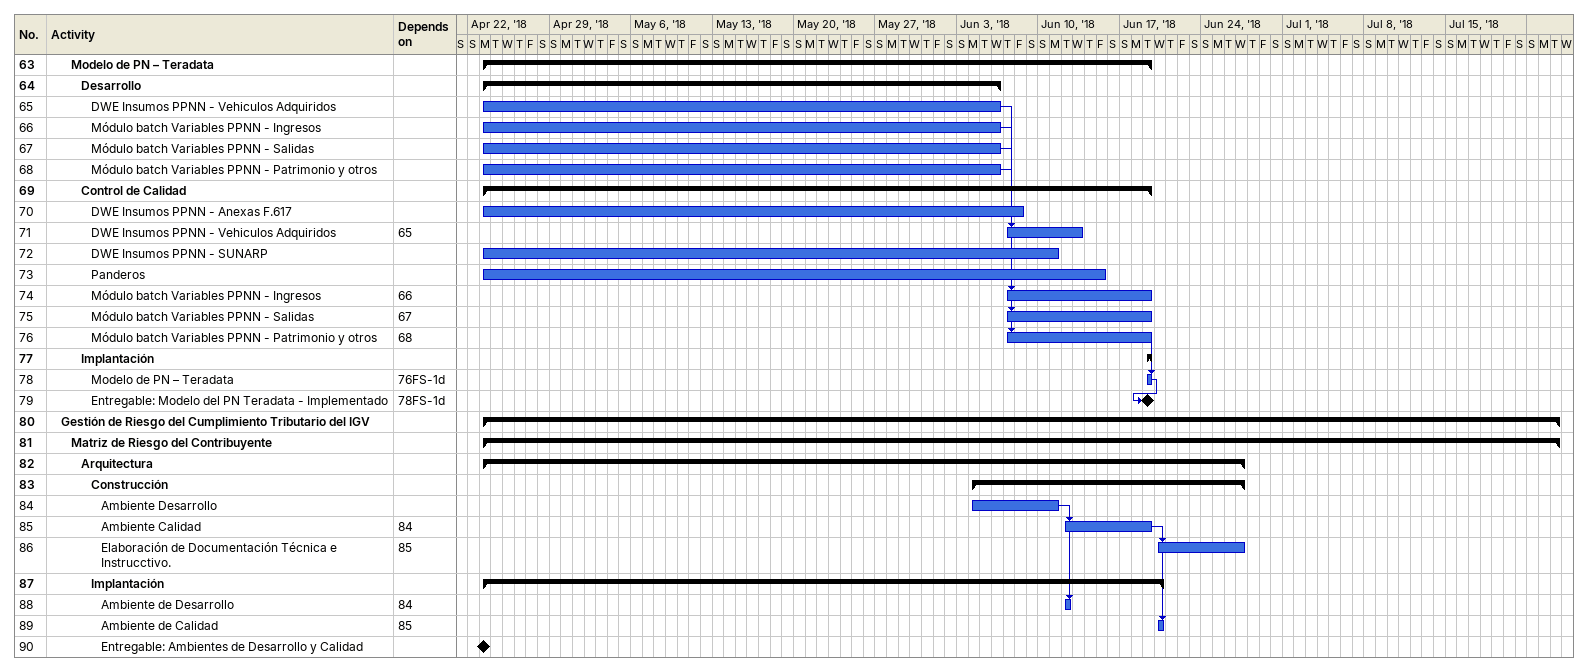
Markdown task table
| ID | Level | Task | Start | Finish | Predecessors |
|---|---|---|---|---|---|
| 63 | 3 | **Modelo de PN – Teradata** | 2018-04-23 | 2018-06-19 |  |
| 64 | 4 | **Desarrollo** | 2018-04-23 | 2018-06-06 |  |
| 65 | 5 | DWE Insumos PPNN - Vehiculos Adquiridos | 2018-04-23 | 2018-06-06 |  |
| 66 | 5 | Módulo batch Variables PPNN - Ingresos | 2018-04-23 | 2018-06-06 |  |
| 67 | 5 | Módulo batch Variables PPNN - Salidas | 2018-04-23 | 2018-06-06 |  |
| 68 | 5 | Módulo batch Variables PPNN - Patrimonio y otros | 2018-04-23 | 2018-06-06 |  |
| 69 | 4 | **Control de Calidad** | 2018-04-23 | 2018-06-19 |  |
| 70 | 5 | DWE Insumos PPNN - Anexas F.617 | 2018-04-23 | 2018-06-08 |  |
| 71 | 5 | DWE Insumos PPNN - Vehiculos Adquiridos | 2018-06-07 | 2018-06-13 | 65 |
| 72 | 5 | DWE Insumos PPNN - SUNARP | 2018-04-23 | 2018-06-11 |  |
| 73 | 5 | Panderos | 2018-04-23 | 2018-06-15 |  |
| 74 | 5 | Módulo batch Variables PPNN - Ingresos | 2018-06-07 | 2018-06-19 | 66 |
| 75 | 5 | Módulo batch Variables PPNN - Salidas | 2018-06-07 | 2018-06-19 | 67 |
| 76 | 5 | Módulo batch Variables PPNN - Patrimonio y otros | 2018-06-07 | 2018-06-19 | 68 |
| 77 | 4 | **Implantación** | 2018-06-19 | 2018-06-19 |  |
| 78 | 5 | Modelo de PN – Teradata | 2018-06-19 | 2018-06-19 | 76FS-1d |
| 79 | 5 | Entregable: Modelo del PN Teradata - Implementado (milestone) | 2018-06-19 | 2018-06-19 | 78FS-1d |
| 80 | 2 | **Gestión de Riesgo del Cumplimiento Tributario del IGV** | 2018-04-23 | 2018-07-24 |  |
| 81 | 3 | **Matriz de Riesgo del Contribuyente** | 2018-04-23 | 2018-07-24 |  |
| 82 | 4 | **Arquitectura** | 2018-04-23 | 2018-06-27 |  |
| 83 | 5 | **Construcción** | 2018-06-04 | 2018-06-27 |  |
| 84 | 6 | Ambiente Desarrollo | 2018-06-04 | 2018-06-11 |  |
| 85 | 6 | Ambiente Calidad | 2018-06-12 | 2018-06-19 | 84 |
| 86 | 6 | Elaboración de Documentación Técnica e Instrucctivo. | 2018-06-20 | 2018-06-27 | 85 |
| 87 | 5 | **Implantación** | 2018-04-23 | 2018-06-20 |  |
| 88 | 6 | Ambiente de Desarrollo | 2018-06-12 | 2018-06-12 | 84 |
| 89 | 6 | Ambiente de Calidad | 2018-06-20 | 2018-06-20 | 85 |
| 90 | 6 | Entregable: Ambientes de Desarrollo y Calidad (milestone) | 2018-04-23 | 2018-04-23 |  |
